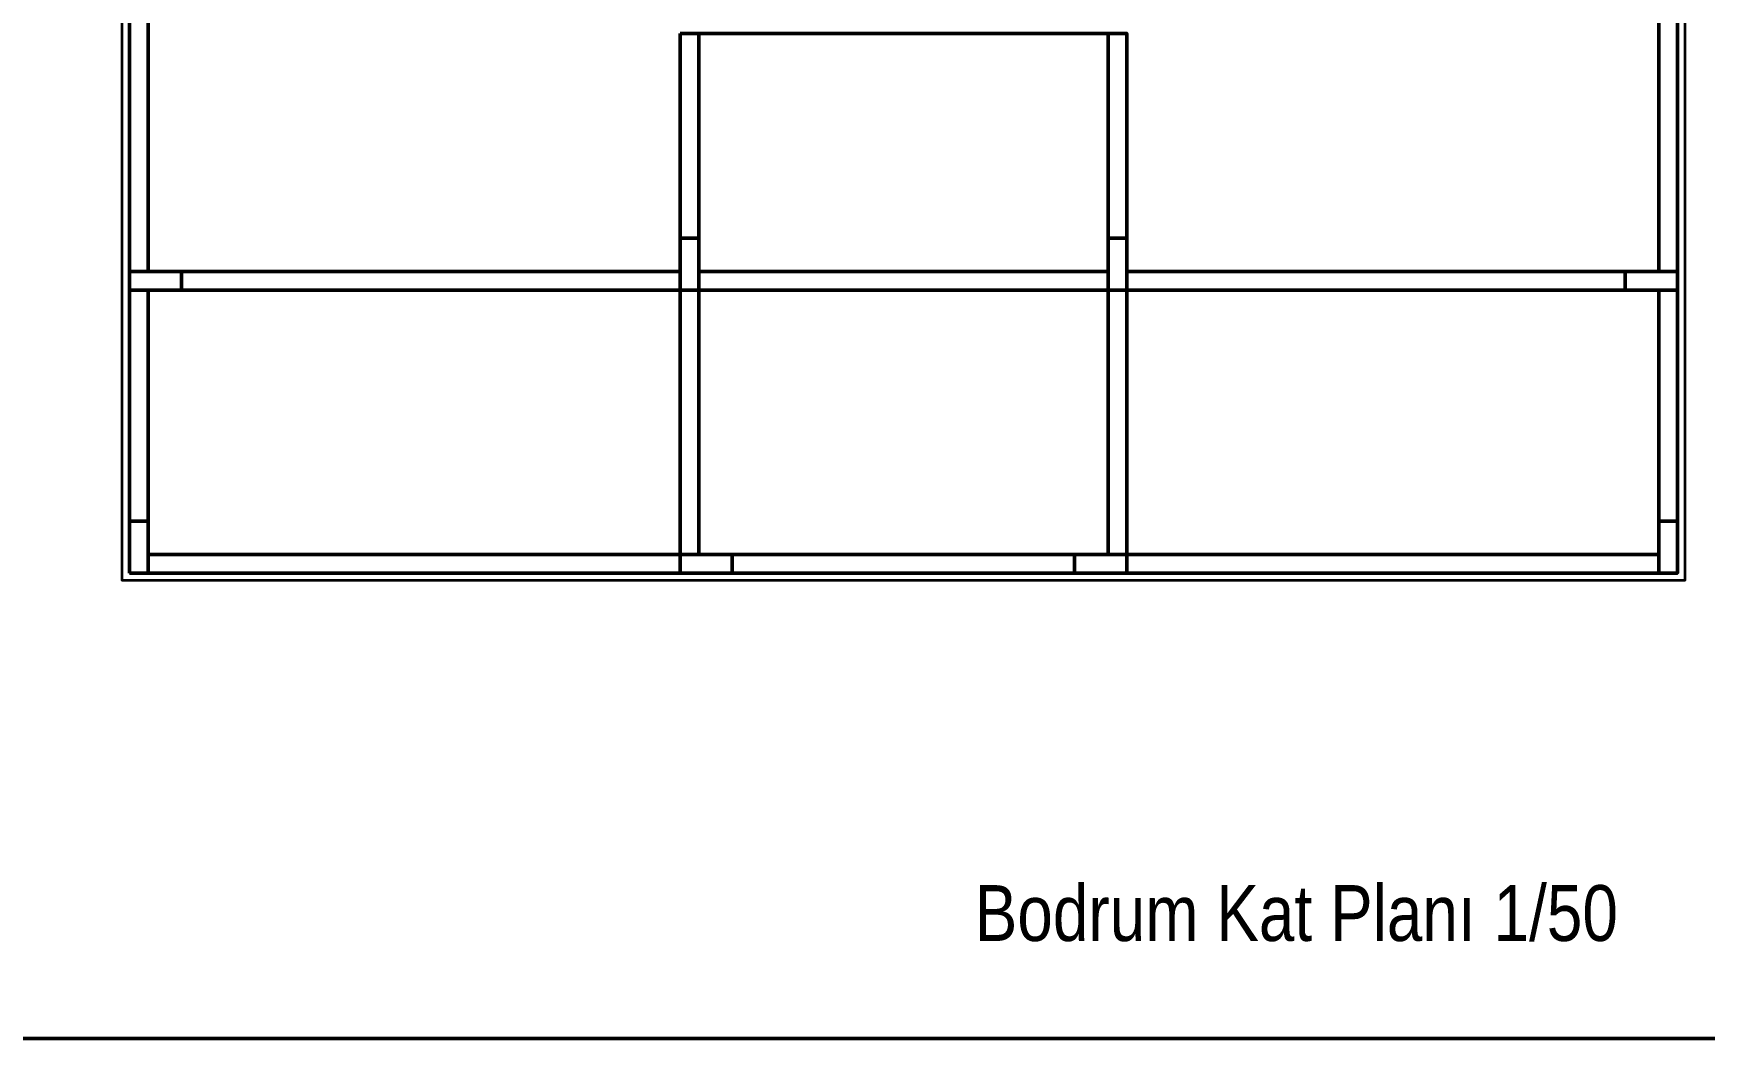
# Model space of a CAD drawing. Header units: millimetres. Extents: x 1811019 to 3717122, y -501178 to -243171.
# Drawn here: x 1853394 to 1855639, y -252390 to -251040 of the extents above; entities that cross this region are included whole.
import ezdxf

# ---------------------------------------------------------------- set-up
doc = ezdxf.new("R2010")
doc.units = ezdxf.units.MM
doc.linetypes.add('su yalıtım', pattern=[30, 12, -18])
for name, color, linetype, lineweight in [('a_ba', 6, 'Continuous', 50), ('a_duvar', 255, 'Continuous', 35), ('a_not_text', 7, 'Continuous', 13), ('a_yalıtım_su', 7, 'su yalıtım', 13), ('a_çerçeve_line', 7, 'Continuous', 50)]:
    doc.layers.add(name, color=color, linetype=linetype, lineweight=lineweight)
doc.styles.get("Standard").update_dxf_attribs({"font": 'ARIALN.TTF'})

msp = doc.modelspace()

# ---------------------------------------------------------------- linework, layer by layer
at = {"layer": 'a_ba', "color": 253}
for points in [[(1853522.7, -250909.8), (1853547.7, -250909.8), (1853547.7, -251359.8), (1853522.7, -251359.8)], [(1855577.7, -250909.8), (1855602.7, -250909.8), (1855602.7, -251359.8), (1855577.7, -251359.8)], [(1854262.7, -251039.8), (1854287.7, -251039.8), (1854287.7, -251314.8), (1854262.7, -251314.8)], [(1854837.7, -251039.8), (1854862.7, -251039.8), (1854862.7, -251314.8), (1854837.7, -251314.8)], [(1854262.7, -251384.8), (1854287.7, -251384.8), (1854287.7, -251314.8), (1854262.7, -251314.8)], [(1854837.7, -251384.8), (1854862.7, -251384.8), (1854862.7, -251314.8), (1854837.7, -251314.8)], [(1853522.7, -251359.8), (1853522.7, -251384.8), (1853592.7, -251384.8), (1853592.7, -251359.8)], [(1853592.7, -251359.8), (1854262.7, -251359.8), (1854262.7, -251384.8), (1853592.7, -251384.8)], [(1854287.7, -251359.8), (1854837.7, -251359.8), (1854837.7, -251384.8), (1854287.7, -251384.8)], [(1854862.7, -251359.8), (1855532.7, -251359.8), (1855532.7, -251384.8), (1854862.7, -251384.8)], [(1855532.7, -251359.8), (1855532.7, -251384.8), (1855602.7, -251384.8), (1855602.7, -251359.8)], [(1853522.7, -251384.8), (1853547.7, -251384.8), (1853547.7, -251694.8), (1853522.7, -251694.8)], [(1854262.7, -251384.8), (1854287.7, -251384.8), (1854287.7, -251739.8), (1854262.7, -251739.8)], [(1854837.7, -251384.8), (1854862.7, -251384.8), (1854862.7, -251739.8), (1854837.7, -251739.8)], [(1855577.7, -251384.8), (1855602.7, -251384.8), (1855602.7, -251694.8), (1855577.7, -251694.8)], [(1853522.7, -251764.8), (1853547.7, -251764.8), (1853547.7, -251694.8), (1853522.7, -251694.8)], [(1855577.7, -251764.8), (1855602.7, -251764.8), (1855602.7, -251694.8), (1855577.7, -251694.8)], [(1853547.7, -251739.8), (1854262.7, -251739.8), (1854262.7, -251764.8), (1853547.7, -251764.8)], [(1854262.7, -251739.8), (1854262.7, -251764.8), (1854332.7, -251764.8), (1854332.7, -251739.8)], [(1854332.7, -251739.8), (1854792.7, -251739.8), (1854792.7, -251764.8), (1854332.7, -251764.8)], [(1854862.7, -251764.8), (1854862.7, -251739.8), (1854792.7, -251739.8), (1854792.7, -251764.8)], [(1854862.7, -251739.8), (1855577.7, -251739.8), (1855577.7, -251764.8), (1854862.7, -251764.8)]]:
    msp.add_lwpolyline(points, close=True, dxfattribs=at)
msp.add_lwpolyline([(1854287.7, -251039.8), (1854837.7, -251039.8)], dxfattribs=at)
at = {"layer": 'a_duvar'}
msp.add_lwpolyline([(1853512.7, -249974.8), (1855612.7, -249974.8), (1855612.7, -251774.8), (1853512.7, -251774.8)], close=True, dxfattribs=at)
at = {"layer": 'a_yalıtım_su', "const_width": 1}
msp.add_lwpolyline([(1853522.7, -249984.8), (1855602.7, -249984.8), (1855602.7, -251764.8), (1853522.7, -251764.8)], close=True, dxfattribs=at)
at = {"layer": 'a_çerçeve_line'}
msp.add_lwpolyline([(1872123.9, -252390), (1872123.9, -249390), (1853005.4, -249390), (1853005.4, -252390)], close=True, dxfattribs=at)

# ---------------------------------------------------------------- texts
at = {"layer": 'a_not_text'}
msp.add_text('Bodrum Kat Planı 1/50 ', height=75, dxfattribs=at).set_placement((1854658.4, -252258.9))

doc.saveas('drawing.dxf')
